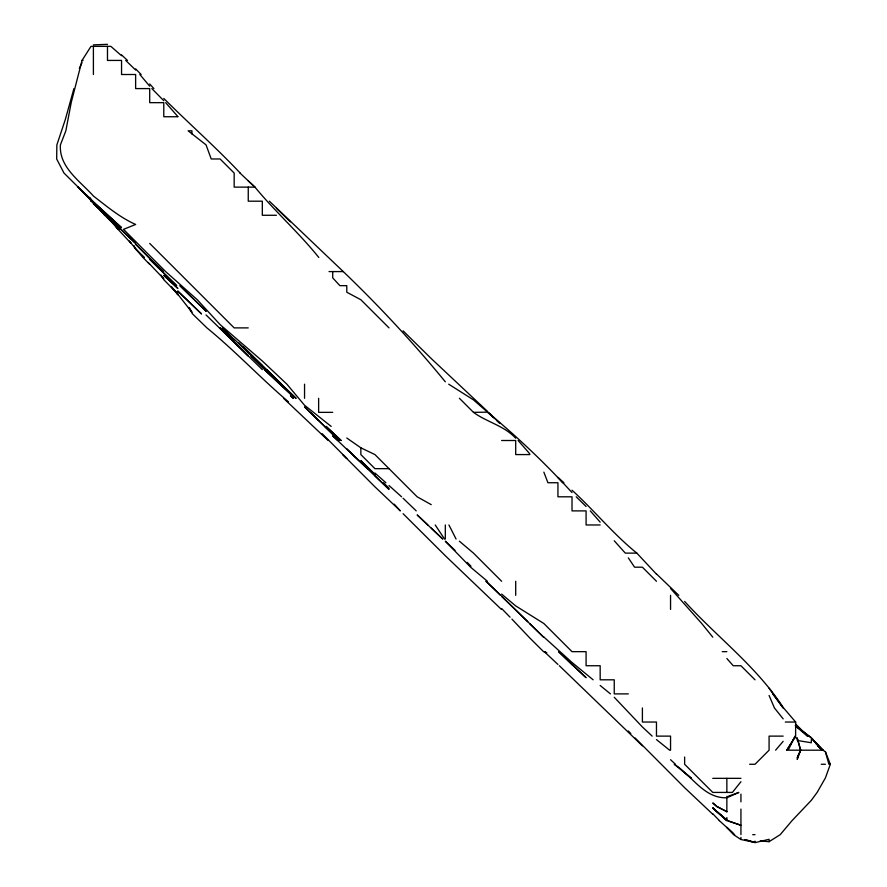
<?xml version="1.0" encoding="UTF-8"?>
<svg xmlns="http://www.w3.org/2000/svg" width="887" height="887" viewBox="0 0 887 887"><rect width="100%" height="100%" fill="white"/><g stroke="black" fill="none" stroke-linecap="round" stroke-linejoin="round"><path stroke-width="1.33" d="M795.606 736.121L786.78 750.191L795.606 736.121L795.65 722.04L783.166 707.482C756.678 666.569 717.151 637.188 684.631 601.441M798.034 755.48L797.236 759.449L800.639 750.191L797.236 738.128L794.652 737.463M121.552 55.726L110.853 46.357L90.995 46.357L82.047 60.427L71.193 102.659L65.849 130.81L60.405 144.891C58.886 167.321 80.074 181.048 93.401 196.027C106.839 206.372 120 217.537 135.633 224.455L123.537 229.356L165.636 271.588L197.28 299.739L220.087 324.598L262.319 361.009L286.9 384.193L304.551 405.259L331.195 426.425M73.931 88.589L65.25 119.745L56.868 144.891L56.668 158.973L63.986 173.043L92.337 201.194L91.173 201.194L89.798 197.357M760.126 840.965L769.084 841.674L780.216 834.656L792.102 820.575L811.317 800.329L817.127 792.424L825.398 777.943L830.332 764.272L825.398 751.721L822.925 750.191L800.972 750.191M79.32 68.388L81.992 62.711M795.051 736.121L788.177 750.191L800.651 750.191L797.236 738.128L797.236 739.691M740.933 781.724L732.407 792.424L712.782 792.424L684.631 764.272L684.631 757.043M775.604 750.191L783.166 741.332M728.061 796.371L738.86 792.424L726.852 797.779C703.657 798.555 691.915 775.305 674.275 764.272L691.428 778.342L684.631 772.666M93.401 44.871L107.482 44.35M459.399 398.274L473.481 412.355L487.551 412.156L473.481 399.871L448.7 384.193M82.047 60.427L83.068 60.427M177.866 116.74L163.785 116.74L163.785 102.659L149.703 102.659L149.703 88.589L135.633 88.589L135.633 74.508L121.552 74.508L121.552 60.427L107.482 60.427L107.482 46.357M97.47 206.227L104.788 215.275L106.152 215.275L91.173 201.194M276.4 215.275L262.319 215.275L262.319 201.194L248.249 201.194L248.249 187.124M329.033 271.588L343.269 271.588C379.448 306.303 413.586 343.047 445.318 381.82M248.249 327.891L234.168 327.891L149.703 243.426M295.903 398.274L281.401 384.193L295.903 398.274L290.481 393.019M332.714 412.355L318.633 412.355L318.633 398.274M501.632 440.506L515.702 440.506L515.702 454.576L529.783 454.576M389.016 468.658L374.935 468.658L360.854 454.576L360.854 447.824L346.784 438.012M600.166 524.971L586.085 524.971L586.085 510.89L572.015 510.89L572.015 496.809L557.934 496.809L557.934 482.739L547.944 482.739L543.853 472.139M656.469 574.155L636.833 553.122L625.302 553.122L614.247 540.782M722.24 651.657L726.852 651.657M628.318 693.889L614.247 693.889L614.247 679.808L600.166 679.808L600.166 665.738L586.085 665.738L586.085 651.657L572.015 651.657L543.853 623.506L515.702 605.91L501.632 594.102M785.294 722.04L795.65 722.04M783.166 736.121L769.084 736.121L769.084 750.191L755.014 764.272L749.648 764.272M821.262 764.272L825.398 764.272M830.332 764.272L828.901 764.272L825.398 751.721M712.782 778.342L740.933 778.342M726.852 819.898L712.782 808.101L727.007 820.575L726.852 817.57M752.708 834.656L755.014 834.656M797.236 740.468L811.317 742.752L811.317 739.536M755.014 841.131L755.014 842.395L740.933 839.523L733.571 834.656L726.852 827.371L732.706 832.838M755.014 842.395L744.77 839.579L755.014 842.65L769.084 839.313L769.084 841.674M726.73 820.575L712.782 807.913L726.852 820.575L740.933 825.276L728.693 821.007M546.414 652.854L543.543 651.657L529.783 637.964M546.78 652.666L544.296 651.657L557.934 664.441M360.854 447.824L374.935 454.576L417.167 496.809L431.248 504.659M473.481 412.355C486.974 422.19 504.027 425.627 515.702 438.211M823.413 750.191L811.317 737.995L822.26 750.191L811.317 737.807L795.251 725.677L807.281 736.121M811.317 737.807L797.236 727.129M188.92 307.589L192.446 313.81L206.915 327.891C235.41 351.152 260.578 378.095 288.497 401.878M191.936 134.015L191.936 130.81L188.133 130.81L206.05 144.891L211.228 158.973L220.087 158.973L234.168 173.043L234.168 187.124L254.946 187.124C275.025 211.549 298.819 232.605 318.633 257.252L318.821 257.507M656.469 739.592L669.618 750.191M600.166 685.474L610.422 693.889M487.418 581.273L470.598 567.192L445.318 541.203L455.009 550.372M543.853 637.01L572.015 662.478L593.126 679.808M459.399 541.214L473.481 553.122L501.632 581.273M734.658 834.656L719.268 820.575M636.833 553.122C613.316 534.14 594.301 510.491 572.015 490.201M374.935 473.026L385.889 482.739M93.401 202.103L121.552 227.671L93.401 201.748M563.91 482.739L557.934 477.394L572.015 492.551M389.016 485.511L401.578 496.809M93.401 203.711L106.141 215.275L95.364 204.897M656.469 573.922L678.799 595.354M283.53 398.274L328.168 440.506M493.704 417.777L487.761 412.355C514.161 434.297 539.34 457.692 562.801 482.739M496.676 420.482L499.647 423.199M427.833 524.971L417.167 514.926L442.724 539.041L431.248 528.064M343.269 271.588L269.371 201.194M337.77 440.506L332.714 435.827L346.784 449.254M290.481 221.839L276.4 208.312M78.012 187.124L92.78 201.194L78.012 187.124L92.082 201.194L86.616 195.162M670.55 759.716L675.473 764.272M501.443 609.424L445.318 555.739L403.086 513.706M248.249 180.904L254.946 187.124L239.978 173.043M234.168 339.189L281.501 384.193L243.382 346.828M403.086 330.862L431.248 358.559L487.551 411.435M206.017 314.918L262.319 369.602M652.167 736.121L642.399 726.974L614.247 697.282M572.015 664.718L558.622 651.657L586.085 677.701L572.015 664.496M121.552 54.872L127.473 60.427M346.784 449.066L389.016 489.391L374.935 475.776M332.714 434.175L304.551 406.911L339.156 440.506L324.808 426.425M374.935 474.268L360.854 460.73L374.935 474.612M206.017 311.237L179.906 285.658L194.242 299.739M501.632 596.23L527.754 621.654M559.364 665.738L642.399 745.834M501.632 596.341L543.853 637.42L529.606 623.506M500.601 595.354L485.998 581.273M342.792 454.576L374.935 486.841L400.325 510.89L394.238 504.16M488.482 412.355L499.747 423.199M403.086 498.25L416.214 510.89M342.892 454.576L346.784 458.435L322.158 433.699M500.689 595.354L486.198 581.273M310.262 412.355L318.633 420.427M712.782 814.255L684.631 787.7L635.125 737.995M125.732 60.427L135.633 70.029M195.229 300.693L206.017 311.16M163.785 98.424C188.998 123.603 215.729 147.098 240.177 173.043M262.319 365.644L238.869 342.881M816.018 743.772L822.604 750.191M807.846 736.121L795.506 723.903M576.206 496.809L586.085 506.477M267.275 370.123L281.501 384.193M220.087 328.112L248.249 355.632L220.087 327.891L234.113 341.972M383.494 482.739L389.016 488.205M656.469 581.273L642.399 567.192L634.593 567.192L628.318 557.868M755.014 679.808L740.933 665.738L733.227 665.738L726.852 658.498M389.016 327.891L360.854 299.739L346.784 292.211L346.784 285.658L339.876 285.658L332.714 277.875L332.714 271.588M235.11 342.936L248.249 356.042M107.482 216.483L135.633 243.426L107.482 216.594M467.127 562.347L470.986 566.228M501.632 608.537L510.047 617.186M149.703 264.348L142.962 257.507L129.435 241.264M151.843 88.589L163.785 100.719M135.633 68.887L141.133 74.508M628.318 730.999L630.812 733.56M103.735 212.924L104.71 215.275L119.435 229.356L107.482 217.315L118.193 229.356L112.427 221.772L118.038 229.356L131.11 243.426L129.646 241.264M712.782 813.778L719.379 820.575M511.932 619.115L529.417 637.576M670.55 588.447L701.728 623.506L712.782 637.176M95.175 204.897L104.932 215.275L97.515 206.227M149.703 83.977L153.906 88.589M590.265 510.89L600.166 522.133M165.681 102.659L177.866 116.585M518.13 440.506L529.783 453.834M86.338 195.162L91.594 201.194L90.596 198.644M139.847 74.508L149.703 86.194M783.166 718.88L774.44 707.959L769.084 695.463M772.699 693.889L783.166 707.959L769.084 688.212M148.229 262.519L163.785 278.884L162.421 276.799M435.218 524.971L444.542 539.041M161.068 275.059L163.785 279.704L177.866 293.985L171.213 286.59L177.866 294.806L176.568 292.522M189.297 307.722L191.936 312.291L176.568 292.666M448.922 524.971L456.062 539.041M103.79 212.924L104.788 215.275M740.933 794.109L740.933 801.87M740.933 809.077L740.933 834.656M740.933 837.406L740.933 838.703M726.852 778.342L726.852 792.424M726.852 796.393L726.852 811.849M670.55 595.354L670.55 609.424M670.55 750.191L670.55 736.121L656.469 736.121L656.469 722.04L642.399 722.04L642.399 707.959M515.702 581.273L515.702 595.354M445.318 524.971L445.318 539.041M304.551 384.193L304.551 398.274M93.401 46.357L93.401 74.508M800.639 750.191L797.236 757.653L800.651 750.191M293.275 398.274L290.481 395.646L293.231 398.274M726.852 811.649L716.674 806.505L712.782 802.935L717.04 806.505L726.852 811.649M290.481 394.028L264.88 370.123L290.481 394.028M201.404 313.81L177.866 291.136L201.404 313.81M367.628 468.658L346.784 449.121L367.628 468.658M174.939 285.658L163.785 275.358L177.866 288.486L174.939 285.658M341.107 440.506L326.083 426.425L341.107 440.506M149.703 258.538L135.633 244.18L163.33 271.588L149.703 258.538M822.449 750.191L817.803 745.79L822.46 750.191M265.39 370.123L251.021 356.042L265.39 370.123M176.635 285.658L149.703 259.292L176.635 285.658M144.248 257.507L135.633 249.047L133.749 245.677L135.633 249.025L144.248 257.507M92.17 201.194L79.32 188.454L92.148 201.194M234.168 339.754L222.415 327.891L234.168 339.754"/></g></svg>
